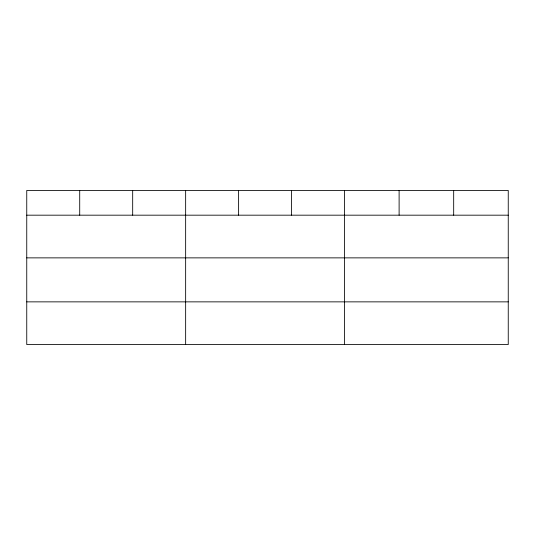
<?xml version="1.0" encoding="UTF-8"?>
<svg xmlns="http://www.w3.org/2000/svg" width="535" height="535" viewBox="0 0 535 535"><rect width="100%" height="100%" fill="white"/><g stroke="black" fill="none" stroke-linecap="round" stroke-linejoin="round"><path stroke-width="0.8" d="M508.25 257.87L508.25 190.447L26.75 190.447L26.75 344.553L508.25 344.553L508.25 257.87L26.75 257.87M26.75 215.177L508.25 215.177M26.75 301.86L508.25 301.86M453.68 190.447L453.68 215.177M399.11 190.447L399.11 215.177M344.54 190.447L344.54 344.553M291.575 190.447L291.575 215.177M238.61 190.447L238.61 215.177M185.645 190.447L185.645 344.553M132.68 190.447L132.68 215.177M79.715 190.447L79.715 215.177"/></g></svg>
